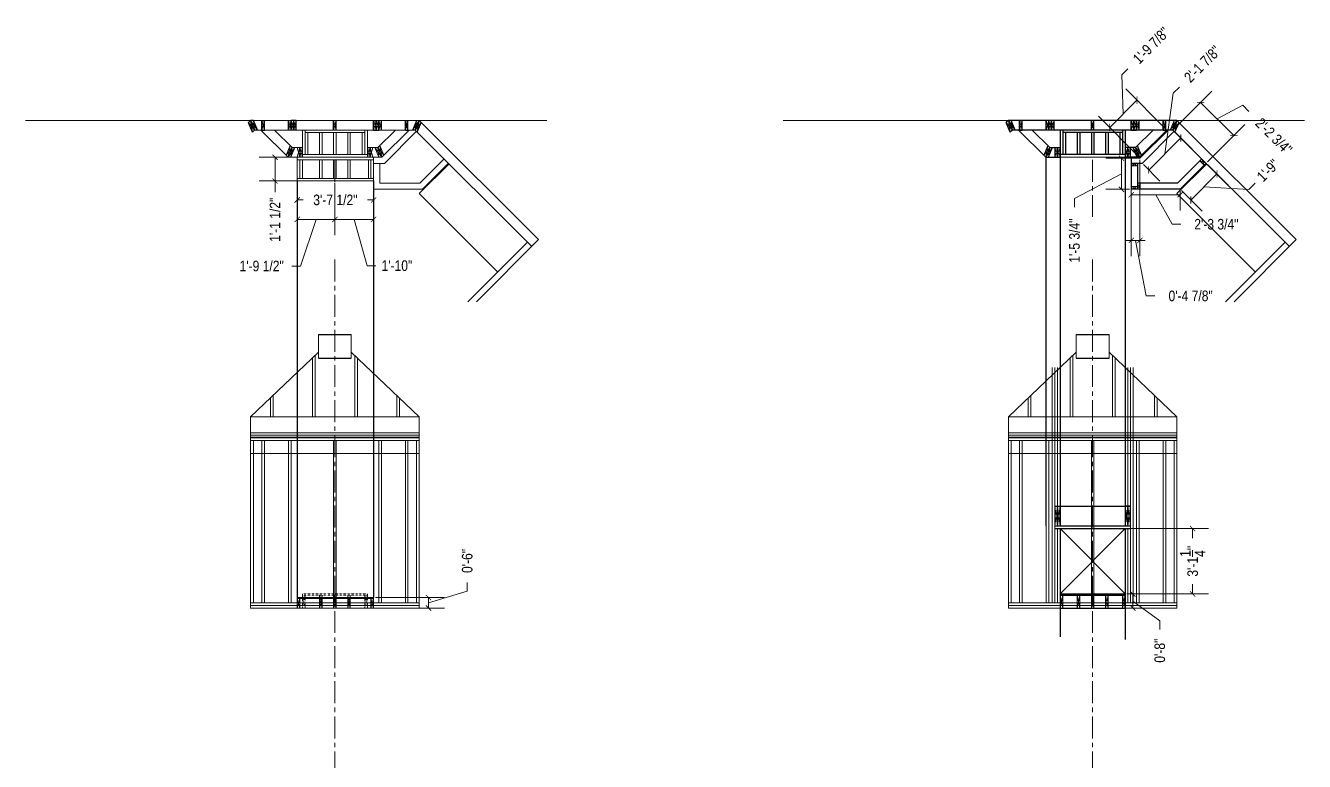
# Model space of a CAD drawing. Header units: inches. Extents: x 22832 to 50984, y 11340 to 27275.
# Drawn here: x 26979 to 27707, y 11759 to 12178 of the extents above; entities that cross this region are included whole.
import ezdxf

# ---------------------------------------------------------------- set-up
doc = ezdxf.new("R2010")
doc.units = ezdxf.units.IN
doc.header["$MEASUREMENT"] = 0
for name, pattern in [('CENTER', [2, 1.25, -0.25, 0.25, -0.25]), ('DOT', [0.25, 0, -0.25]), ('HIDDEN', [0.375, 0.25, -0.125])]:
    doc.linetypes.add(name, pattern=pattern)
doc.layers.get('0').update_dxf_attribs({"color": 8, "lineweight": 9})
for name, color, linetype, lineweight in [('BOTTOM PLATES', 7, 'Continuous', 20), ('BOTTOM PLATES @ 1', 7, 'Continuous', 20), ('FIREPLACE FRONT ELEV', 7, 'Continuous', 20), ('WALL FRAMING', 7, 'Continuous', 30)]:
    doc.layers.add(name, color=color, linetype=linetype, lineweight=lineweight)
doc.layers.add('DIMENSIONS', color=3, linetype='Continuous')
doc.layers.add('DIMENSIONS @ 1', color=3, linetype='Continuous')
doc.styles.add('ARCHENTLTD', font='technical.ttf', dxfattribs={"height": 6})
doc.dimstyles.new('ARCHENTLTD', dxfattribs={"dimscale": 0.05, "dimtxt": 6, "dimasz": 3, "dimexe": 9, "dimexo": 1, "dimgap": 2.5, "dimtad": 0, "dimdec": 1, "dimzin": 1, "dimdsep": 46, "dimlunit": 4, "dimtxsty": 'ARCHENTLTD', "dimblk": 'ARCHTICK', "dimcen": 6, "dimclrd": 256, "dimclre": 256, "dimclrt": 256, "dimazin": 0, "dimtfac": 1, "dimtdec": 1, "dimtofl": 0, "dimtmove": 1, "dimatfit": 3, "dimldrblk": 'ARCHTICK', "dimfxl": 1, "dimfrac": 2, "dimtolj": 1, "dimtzin": 0, "dimlwd": 9, "dimlwe": 9, "dimarcsym": 0})

# ---------------------------------------------------------------- blocks, each defined once
blk = doc.blocks.new('_ArchTick')
at = {"color": 0, "linetype": 'ByBlock', "const_width": 0.15}
blk.add_lwpolyline([(-0.5, -0.5), (0.5, 0.5)], dxfattribs=at)
blk = doc.blocks.new('*D143')
at = {"layer": 'BOTTOM PLATES', "color": 3, "lineweight": 9}
for p, q in [((27133.68, 12088.24), (27133.68, 12069.44)), ((27177.18, 12088.24), (27177.18, 12069.44)), ((27133.68, 12078.44), (27137.07, 12078.44)), ((27177.18, 12078.44), (27173.79, 12078.44))]:
    blk.add_line(p, q, dxfattribs=at)
at = {"layer": 'BOTTOM PLATES', "color": 3, "lineweight": 9, "xscale": 3, "yscale": 3, "zscale": 3}
for p, rotation in [((27133.68, 12078.44), 179.9999214549431), ((27177.18, 12078.44), 359.9999214549431)]:
    blk.add_blockref('_ArchTick', p, dxfattribs=dict(at, rotation=rotation))
at = {"layer": 'BOTTOM PLATES', "color": 3, "insert": (27155.43, 12078.44), "char_height": 6, "attachment_point": 5, "rotation": 359.99992, "style": 'ARCHENTLTD'}
blk.add_mtext('\\A1;3\'-7 1/2"', dxfattribs=at)
blk = doc.blocks.new('*D145')
at = {"layer": 'DIMENSIONS', "color": 3, "lineweight": 9}
for p, q in [((27135.68, 12102.74), (27112.09, 12102.74)), ((27121.09, 12102.74), (27121.09, 12089.24)), ((27135.68, 12089.24), (27112.09, 12089.24)), ((27121.09, 12082.92), (27121.09, 12089.24))]:
    blk.add_line(p, q, dxfattribs=at)
at = {"layer": 'DIMENSIONS', "color": 3, "lineweight": 9, "xscale": 3, "yscale": 3, "zscale": 3}
for p, rotation in [((27121.09, 12102.74), 90), ((27121.09, 12089.24), 270)]:
    blk.add_blockref('_ArchTick', p, dxfattribs=dict(at, rotation=rotation))
at = {"layer": 'DIMENSIONS', "color": 3, "insert": (27121.09, 12067.17), "char_height": 6, "attachment_point": 5, "rotation": 90, "style": 'ARCHENTLTD'}
blk.add_mtext('\\A1;1\'-1 1/2"', dxfattribs=at)
blk = doc.blocks.new('*D159')
at = {"layer": 'DIMENSIONS', "lineweight": 9}
for p, q in [((27133.68, 12088.24), (27133.68, 12058.37)), ((27155.18, 12088.24), (27155.18, 12058.37)), ((27133.68, 12067.37), (27155.18, 12067.37)), ((27144.43, 12067.37), (27135.62, 12040.81)), ((27135.62, 12040.81), (27130.62, 12040.81))]:
    blk.add_line(p, q, dxfattribs=at)
at = {"layer": 'DIMENSIONS', "lineweight": 9, "xscale": 3, "yscale": 3, "zscale": 3, "rotation": 180}
blk.add_blockref('_ArchTick', (27133.68, 12067.37), dxfattribs=at)
at = {"layer": 'DIMENSIONS', "lineweight": 9, "xscale": 3, "yscale": 3, "zscale": 3}
blk.add_blockref('_ArchTick', (27155.18, 12067.37), dxfattribs=at)
at = {"layer": 'DIMENSIONS', "insert": (27113.46, 12040.81), "char_height": 6, "attachment_point": 5, "style": 'ARCHENTLTD'}
blk.add_mtext('\\A1;1\'-9 1/2"', dxfattribs=at)
blk = doc.blocks.new('*D160')
at = {"layer": 'DIMENSIONS', "lineweight": 9}
for p, q in [((27155.18, 12088.24), (27155.18, 12058.37)), ((27177.18, 12068.37), (27177.18, 12076.37)), ((27155.18, 12067.37), (27177.18, 12067.37)), ((27166.18, 12067.37), (27173.54, 12041.03)), ((27173.54, 12041.03), (27178.54, 12041.03))]:
    blk.add_line(p, q, dxfattribs=at)
at = {"layer": 'DIMENSIONS', "lineweight": 9, "xscale": 3, "yscale": 3, "zscale": 3, "rotation": 180}
blk.add_blockref('_ArchTick', (27155.18, 12067.37), dxfattribs=at)
at = {"layer": 'DIMENSIONS', "lineweight": 9, "xscale": 3, "yscale": 3, "zscale": 3}
blk.add_blockref('_ArchTick', (27177.18, 12067.37), dxfattribs=at)
at = {"layer": 'DIMENSIONS', "insert": (27190.43, 12041.03), "char_height": 6, "attachment_point": 5, "style": 'ARCHENTLTD'}
blk.add_mtext('\\A1;1\'-10"', dxfattribs=at)
blk = doc.blocks.new('*D177')
at = {"layer": 'DIMENSIONS', "lineweight": 9}
for p, q in [((27603.04, 12149.6), (27606.58, 12153.14)), ((27603.93, 12127.5), (27603.04, 12149.6)), ((27627.97, 12118.95), (27605.31, 12141.61)), ((27611.68, 12135.25), (27596.18, 12119.75)), ((27612.47, 12103.45), (27589.81, 12126.11))]:
    blk.add_line(p, q, dxfattribs=at)
at = {"layer": 'DIMENSIONS', "lineweight": 9, "xscale": 3, "yscale": 3, "zscale": 3}
for p, rotation in [((27611.68, 12135.25), 44.99991766275833), ((27596.18, 12119.75), 224.9999176627583)]:
    blk.add_blockref('_ArchTick', p, dxfattribs=dict(at, rotation=rotation))
at = {"layer": 'DIMENSIONS', "insert": (27619.78, 12166.34), "char_height": 6, "attachment_point": 5, "rotation": 44.99992, "style": 'ARCHENTLTD'}
blk.add_mtext('\\A1;1\'-9 7/8"', dxfattribs=at)
blk = doc.blocks.new('*D169')
at = {"layer": 'DIMENSIONS', "lineweight": 9}
for p, q in [((27605.99, 11854.19), (27618.36, 11854.19)), ((27609.36, 11846.19), (27609.36, 11854.19)), ((27605.99, 11846.19), (27618.36, 11846.19)), ((27609.36, 11850.19), (27624.72, 11838.97)), ((27624.72, 11838.97), (27624.72, 11833.97))]:
    blk.add_line(p, q, dxfattribs=at)
at = {"layer": 'DIMENSIONS', "lineweight": 9, "xscale": 3, "yscale": 3, "zscale": 3}
for p, rotation in [((27609.36, 11854.19), 90), ((27609.36, 11846.19), 270)]:
    blk.add_blockref('_ArchTick', p, dxfattribs=dict(at, rotation=rotation))
at = {"layer": 'DIMENSIONS', "insert": (27624.72, 11821.93), "char_height": 6, "attachment_point": 5, "rotation": 90, "style": 'ARCHENTLTD'}
blk.add_mtext('\\A1;0\'-8"', dxfattribs=at)
blk = doc.blocks.new('*D170')
at = {"layer": 'DIMENSIONS', "lineweight": 9}
for p, q in [((27608.49, 12083.52), (27608.49, 12072.43)), ((27608.49, 12081.43), (27636.29, 12081.43)), ((27622.39, 12081.43), (27631.74, 12064.59)), ((27636.29, 12083.52), (27636.29, 12072.43)), ((27631.74, 12064.59), (27636.74, 12064.59))]:
    blk.add_line(p, q, dxfattribs=at)
at = {"layer": 'DIMENSIONS', "lineweight": 9, "xscale": 3, "yscale": 3, "zscale": 3, "rotation": 180}
blk.add_blockref('_ArchTick', (27608.49, 12081.43), dxfattribs=at)
at = {"layer": 'DIMENSIONS', "lineweight": 9, "xscale": 3, "yscale": 3, "zscale": 3}
blk.add_blockref('_ArchTick', (27636.29, 12081.43), dxfattribs=at)
at = {"layer": 'DIMENSIONS', "insert": (27656.92, 12064.59), "char_height": 6, "attachment_point": 5, "style": 'ARCHENTLTD'}
blk.add_mtext('\\A1;2\'-3 3/4"', dxfattribs=at)
blk = doc.blocks.new('*D171')
at = {"layer": 'DIMENSIONS', "lineweight": 9}
for p, q in [((27642.4, 12078.41), (27657.23, 12093.23)), ((27651.82, 12098.64), (27663.59, 12086.87)), ((27649.82, 12085.82), (27675.47, 12084.44)), ((27675.47, 12084.44), (27679, 12087.98)), ((27636.99, 12083.81), (27648.77, 12072.04))]:
    blk.add_line(p, q, dxfattribs=at)
at = {"layer": 'DIMENSIONS', "lineweight": 9, "xscale": 3, "yscale": 3, "zscale": 3}
for p, rotation in [((27657.23, 12093.23), 45.00643191682564), ((27642.4, 12078.41), 225.0064319168256)]:
    blk.add_blockref('_ArchTick', p, dxfattribs=dict(at, rotation=rotation))
at = {"layer": 'DIMENSIONS', "insert": (27686.31, 12095.29), "char_height": 6, "attachment_point": 5, "rotation": 45.00643, "style": 'ARCHENTLTD'}
blk.add_mtext('\\A1;1\'-9"', dxfattribs=at)
blk = doc.blocks.new('*D173')
at = {"layer": 'DIMENSIONS', "lineweight": 9}
for p, q in [((27632.39, 12139.18), (27635.93, 12142.72)), ((27627.56, 12104.61), (27632.39, 12139.18)), ((27618.41, 12095.46), (27636.71, 12113.75)), ((27633.63, 12116.83), (27643.07, 12107.39)), ((27615.34, 12098.53), (27624.78, 12089.1))]:
    blk.add_line(p, q, dxfattribs=at)
at = {"layer": 'DIMENSIONS', "lineweight": 9, "xscale": 3, "yscale": 3, "zscale": 3}
for p, rotation in [((27636.71, 12113.75), 44.99983532547117), ((27618.41, 12095.46), 224.9998353254712)]:
    blk.add_blockref('_ArchTick', p, dxfattribs=dict(at, rotation=rotation))
at = {"layer": 'DIMENSIONS', "insert": (27648.97, 12155.76), "char_height": 6, "attachment_point": 5, "rotation": 44.99984, "style": 'ARCHENTLTD'}
blk.add_mtext('\\A1;2\'-1 7/8"', dxfattribs=at)
blk = doc.blocks.new('*D167')
at = {"layer": 'DIMENSIONS', "lineweight": 9}
for p, q in [((27607.49, 12102.24), (27593.91, 12102.24)), ((27602.91, 12102.24), (27602.91, 12084.52)), ((27602.91, 12093.38), (27576.16, 12079.33)), ((27607.49, 12084.52), (27593.91, 12084.52)), ((27576.16, 12079.33), (27576.16, 12074.33))]:
    blk.add_line(p, q, dxfattribs=at)
at = {"layer": 'DIMENSIONS', "lineweight": 9, "xscale": 3, "yscale": 3, "zscale": 3}
for p, rotation in [((27602.91, 12102.24), 90), ((27602.91, 12084.52), 270)]:
    blk.add_blockref('_ArchTick', p, dxfattribs=dict(at, rotation=rotation))
at = {"layer": 'DIMENSIONS', "insert": (27576.16, 12055.31), "char_height": 6, "attachment_point": 5, "rotation": 90, "style": 'ARCHENTLTD'}
blk.add_mtext('\\A1;1\'-5 3/4"', dxfattribs=at)
blk = doc.blocks.new('*D168')
at = {"layer": 'DIMENSIONS', "lineweight": 9}
for p, q in [((27608.49, 12101.24), (27608.49, 12046.46)), ((27613.39, 12101.24), (27613.39, 12046.46)), ((27608.49, 12055.46), (27605.49, 12055.46)), ((27613.39, 12055.46), (27608.49, 12055.46)), ((27610.94, 12055.46), (27616.89, 12023.81)), ((27613.39, 12055.46), (27616.39, 12055.46)), ((27616.89, 12023.81), (27621.89, 12023.81))]:
    blk.add_line(p, q, dxfattribs=at)
at = {"layer": 'DIMENSIONS', "lineweight": 9, "xscale": 3, "yscale": 3, "zscale": 3}
blk.add_blockref('_ArchTick', (27608.49, 12055.46), dxfattribs=at)
at = {"layer": 'DIMENSIONS', "lineweight": 9, "xscale": 3, "yscale": 3, "zscale": 3, "rotation": 180}
blk.add_blockref('_ArchTick', (27613.39, 12055.46), dxfattribs=at)
at = {"layer": 'DIMENSIONS', "insert": (27642.26, 12023.81), "char_height": 6, "attachment_point": 5, "style": 'ARCHENTLTD'}
blk.add_mtext('\\A1;0\'-4 7/8"', dxfattribs=at)
blk = doc.blocks.new('*D166')
at = {"layer": 'DIMENSIONS', "lineweight": 9}
for p, q in [((27605.99, 11891.44), (27652.39, 11891.44)), ((27643.39, 11891.44), (27643.39, 11885.87)), ((27643.39, 11854.19), (27643.39, 11859.75)), ((27605.99, 11854.19), (27652.39, 11854.19))]:
    blk.add_line(p, q, dxfattribs=at)
at = {"layer": 'DIMENSIONS', "lineweight": 9, "xscale": 3, "yscale": 3, "zscale": 3}
for p, rotation in [((27643.39, 11891.44), 90), ((27643.39, 11854.19), 270)]:
    blk.add_blockref('_ArchTick', p, dxfattribs=dict(at, rotation=rotation))
at = {"layer": 'DIMENSIONS', "lineweight": 9, "insert": (27643.39, 11872.81), "char_height": 6, "attachment_point": 5, "rotation": 90, "style": 'ARCHENTLTD'}
blk.add_mtext('\\A1;3\'-1{\\H1.000000x;\\S1/4;}"', dxfattribs=at)
blk = doc.blocks.new('*D179')
at = {"layer": 'DIMENSIONS', "lineweight": 9}
for p, q in [((27230.48, 11855.8), (27230.48, 11860.8)), ((27178.18, 11852.19), (27217.45, 11852.19)), ((27208.45, 11849.19), (27230.48, 11855.8)), ((27208.45, 11852.19), (27208.45, 11846.19)), ((27178.18, 11846.19), (27217.45, 11846.19))]:
    blk.add_line(p, q, dxfattribs=at)
at = {"layer": 'DIMENSIONS', "lineweight": 9, "xscale": 3, "yscale": 3, "zscale": 3}
for p, rotation in [((27208.45, 11852.19), 90), ((27208.45, 11846.19), 270)]:
    blk.add_blockref('_ArchTick', p, dxfattribs=dict(at, rotation=rotation))
at = {"layer": 'DIMENSIONS', "lineweight": 9, "insert": (27230.48, 11872.98), "char_height": 6, "attachment_point": 5, "rotation": 90, "style": 'ARCHENTLTD'}
blk.add_mtext('\\A1;0\'-6"', dxfattribs=at)
blk = doc.blocks.new('*D187')
at = {"layer": 'DIMENSIONS', "lineweight": 9}
for p, q in [((27632.92, 12118.95), (27654.3, 12140.33)), ((27647.94, 12133.96), (27666.83, 12115.07)), ((27657.38, 12124.52), (27671.93, 12132.35)), ((27671.93, 12132.35), (27675.47, 12128.81)), ((27651.82, 12100.05), (27673.2, 12121.43))]:
    blk.add_line(p, q, dxfattribs=at)
at = {"layer": 'DIMENSIONS', "lineweight": 9, "xscale": 3, "yscale": 3, "zscale": 3}
for p, rotation in [((27647.94, 12133.96), 134.9999176627821), ((27666.83, 12115.07), 314.9999176627821)]:
    blk.add_blockref('_ArchTick', p, dxfattribs=dict(at, rotation=rotation))
at = {"layer": 'DIMENSIONS', "lineweight": 9, "insert": (27689.57, 12114.71), "char_height": 6, "attachment_point": 5, "rotation": 314.99992, "style": 'ARCHENTLTD'}
blk.add_mtext('\\A1;2\'-2 3/4"', dxfattribs=at)

msp = doc.modelspace()

# ---------------------------------------------------------------- linework, layer by layer
at = {"layer": 'BOTTOM PLATES', "color": 1}
for p, q in [((27275.71986, 12123.74384), (26979.06563, 12123.74384)), ((27707.03595, 12123.74384), (27410.38172, 12123.74384))]:
    msp.add_line(p, q, dxfattribs=at)
at = {"layer": 'BOTTOM PLATES'}
for p, q in [((27203.17719, 12123.74388), (27107.17714, 12123.74408)), ((27200.899, 12118.24385), (27109.45522, 12118.24398)), ((27112.99081, 12118.2441), (27128.49069, 12102.74398)), ((27120.76898, 12118.24404), (27130.76892, 12108.24395)), ((27189.58529, 12118.24373), (27179.58527, 12108.24373)), ((27197.36347, 12118.24372), (27181.86344, 12102.74374)), ((27201.60765, 12117.53477), (27183.31431, 12099.24149)), ((27200.19189, 12118.24385), (27195.24215, 12118.24385)), ((27631.50799, 12118.24385), (27626.55824, 12118.24385)), ((27130.76892, 12108.24395), (27136.6778, 12108.24391)), ((27179.58527, 12108.24373), (27173.67638, 12108.24374)), ((27128.49069, 12102.74398), (27136.67778, 12102.74392)), ((27173.67636, 12102.74388), (27133.67788, 12102.74394)), ((27177.17639, 12101.24388), (27133.67788, 12101.24394)), ((27173.67636, 12104.24388), (27136.67779, 12104.24394)), ((27181.86344, 12102.74374), (27173.67636, 12102.74375)), ((27183.31431, 12099.24149), (27177.17754, 12099.2415)), ((27217.31949, 12101.82283), (27203.52044, 12088.02382)), ((27217.32054, 12101.82052), (27203.52149, 12088.0215)), ((27219.79436, 12099.34796), (27204.97018, 12084.52382)), ((27219.79541, 12099.34564), (27204.97124, 12084.5215)), ((27604.99245, 12102.74388), (27564.99397, 12102.74394)), ((27608.49354, 12102.24149), (27604.99357, 12102.2415)), ((27648.63558, 12101.82283), (27634.83653, 12088.02382)), ((27651.11045, 12099.34796), (27636.28627, 12084.52382)), ((27177.17638, 12090.74388), (27133.67788, 12090.74394)), ((27177.17638, 12089.24388), (27133.67788, 12089.24394))]:
    msp.add_line(p, q, dxfattribs=at)
at = {"layer": 'BOTTOM PLATES', "lineweight": 30}
for p, q in [((27634.49328, 12123.74388), (27538.49323, 12123.74408)), ((27632.21509, 12118.24385), (27540.77131, 12118.24398)), ((27544.3069, 12118.2441), (27559.80679, 12102.74398)), ((27552.08508, 12118.24404), (27562.08501, 12108.24395)), ((27620.90139, 12118.24373), (27610.90136, 12108.24373)), ((27628.67956, 12118.24372), (27613.17954, 12102.74374)), ((27629.38779, 12118.24146), (27613.38776, 12102.24149)), ((27632.92374, 12117.53477), (27614.6304, 12099.24149)), ((27562.08501, 12108.24395), (27567.9939, 12108.24391)), ((27610.90136, 12108.24373), (27604.99248, 12108.24374)), ((27559.80679, 12102.74398), (27567.99387, 12102.74392)), ((27604.99246, 12104.24388), (27567.99388, 12104.24394)), ((27613.17954, 12102.74374), (27604.99245, 12102.74375)), ((27613.38776, 12102.24149), (27608.49354, 12102.24149)), ((27614.6304, 12099.24149), (27608.49363, 12099.2415)), ((27648.63663, 12101.82052), (27634.83758, 12088.0215)), ((27651.11151, 12099.34564), (27636.28733, 12084.5215))]:
    msp.add_line(p, q, dxfattribs=at)
at = {"layer": 'BOTTOM PLATES', "linetype": 'Continuous', "ltscale": 2}
for p, q in [((27136.67794, 12118.24418), (27136.67764, 12102.74394)), ((27138.17794, 12118.24417), (27138.17779, 12104.24394)), ((27139.67795, 12116.74387), (27139.6778, 12104.24393)), ((27170.67644, 12116.74405), (27170.67637, 12104.24389)), ((27172.17643, 12118.24389), (27172.17636, 12104.24389)), ((27173.67643, 12118.24388), (27173.67631, 12102.74375)), ((27135.1778, 12108.24393), (27135.17778, 12102.74393)), ((27175.17638, 12108.24375), (27175.17636, 12102.74375)), ((27606.49248, 12108.24375), (27606.49245, 12102.74375)), ((27133.67788, 12102.74394), (27133.67788, 12089.24394)), ((27135.17788, 12101.24392), (27135.17776, 12090.74389)), ((27136.67789, 12101.24392), (27136.67776, 12090.74388)), ((27174.17638, 12101.24389), (27174.17632, 12090.74364)), ((27175.67638, 12101.24388), (27175.67633, 12090.74363)), ((27177.17639, 12102.74375), (27177.17638, 12089.24388)), ((27177.17744, 12102.24149), (27177.17743, 12084.5215)), ((27180.6775, 12099.24149), (27180.67745, 12088.02151)), ((27567.99398, 12101.24392), (27567.99385, 12090.74388))]:
    msp.add_line(p, q, dxfattribs=at)
at = {"layer": 'BOTTOM PLATES', "color": 7}
for p, q in [((27146.42718, 12116.74403), (27146.42708, 12104.24392)), ((27147.92718, 12116.74402), (27147.92708, 12104.24392)), ((27154.42718, 12116.74396), (27154.42708, 12104.24391)), ((27155.92718, 12116.74395), (27155.92708, 12104.24391)), ((27162.42718, 12116.7439), (27162.42708, 12104.2439)), ((27163.92718, 12116.74389), (27163.92708, 12104.2439)), ((27129.62087, 12109.39202), (27127.34273, 12103.89196)), ((27127.34274, 12103.89199), (27130.76892, 12108.24395)), ((27130.76892, 12108.24395), (27128.49078, 12102.7439)), ((27129.62087, 12109.39202), (27128.49081, 12102.74399)), ((27128.49081, 12102.74399), (27132.3925, 12108.24394)), ((27130.76892, 12108.24395), (27130.11439, 12102.74397)), ((27132.3925, 12108.24394), (27130.11439, 12102.74396)), ((27133.67778, 12102.74394), (27135.1778, 12108.24393)), ((27133.6778, 12108.24394), (27135.17778, 12102.74393)), ((27135.17778, 12102.74393), (27136.6778, 12108.24392)), ((27135.1778, 12108.24393), (27136.67778, 12102.74392)), ((27175.17638, 12108.24375), (27173.67636, 12102.74375)), ((27175.17636, 12102.74375), (27173.67638, 12108.24375)), ((27176.67638, 12108.24375), (27175.17636, 12102.74375)), ((27176.67636, 12102.74375), (27175.17638, 12108.24375)), ((27177.96169, 12108.24373), (27180.23975, 12102.74374)), ((27181.86333, 12102.74374), (27177.96169, 12108.24373)), ((27179.58527, 12108.24373), (27181.86336, 12102.74366)), ((27183.01141, 12103.89173), (27179.58527, 12108.24373)), ((27179.58527, 12108.24373), (27180.23975, 12102.74375)), ((27180.73333, 12109.39179), (27183.01142, 12103.89171)), ((27180.73333, 12109.39179), (27181.86333, 12102.74374)), ((27560.93696, 12109.39202), (27558.65882, 12103.89196)), ((27558.65883, 12103.89199), (27562.08501, 12108.24395)), ((27562.08501, 12108.24395), (27559.80687, 12102.7439)), ((27560.93696, 12109.39202), (27559.8069, 12102.74399)), ((27559.8069, 12102.74399), (27563.70859, 12108.24394)), ((27562.08501, 12108.24395), (27561.43048, 12102.74397)), ((27563.70859, 12108.24394), (27561.43048, 12102.74396)), ((27564.99387, 12102.74394), (27566.4939, 12108.24393)), ((27564.9939, 12108.24394), (27566.49387, 12102.74393)), ((27606.49248, 12108.24375), (27604.99245, 12102.74375)), ((27606.49245, 12102.74375), (27604.99248, 12108.24375)), ((27607.99248, 12108.24375), (27606.49245, 12102.74375)), ((27607.99245, 12102.74375), (27606.49248, 12108.24375)), ((27609.27778, 12108.24373), (27611.55584, 12102.74374)), ((27613.17942, 12102.74374), (27609.27778, 12108.24373)), ((27610.90136, 12108.24373), (27613.17945, 12102.74366)), ((27614.3275, 12103.89173), (27610.90136, 12108.24373)), ((27610.90136, 12108.24373), (27611.55584, 12102.74375)), ((27612.04942, 12109.39179), (27614.32751, 12103.89171)), ((27612.04942, 12109.39179), (27613.17942, 12102.74374)), ((27146.42705, 12101.24392), (27146.42697, 12090.74384)), ((27147.92705, 12101.24392), (27147.92697, 12090.74383)), ((27154.42705, 12101.24391), (27154.42697, 12090.74378)), ((27155.92705, 12101.24391), (27155.92697, 12090.74377)), ((27162.42705, 12101.2439), (27162.42697, 12090.74371)), ((27163.92705, 12101.2439), (27163.92697, 12090.7437)), ((27204.97124, 12084.5215), (27177.17743, 12084.5215)), ((27203.52149, 12088.0215), (27180.67745, 12088.02151))]:
    msp.add_line(p, q, dxfattribs=at)
at = {"layer": 'BOTTOM PLATES', "linetype": 'Continuous', "lineweight": 30, "ltscale": 2}
for p, q in [((27567.99404, 12118.24418), (27567.99373, 12102.74394)), ((27569.49404, 12118.24417), (27569.49388, 12104.24394)), ((27570.99405, 12116.74387), (27570.99389, 12104.24393)), ((27601.99254, 12116.74405), (27601.99246, 12104.24389)), ((27603.49253, 12118.24389), (27603.49246, 12104.24389)), ((27604.99253, 12118.24388), (27604.9924, 12102.74375)), ((27608.49354, 12102.24149), (27608.49352, 12084.5215)), ((27611.99359, 12099.24149), (27611.99354, 12088.02151))]:
    msp.add_line(p, q, dxfattribs=at)
at = {"layer": 'BOTTOM PLATES', "color": 7, "lineweight": 30}
for p, q in [((27577.74327, 12116.74403), (27577.74317, 12104.24392)), ((27579.24327, 12116.74402), (27579.24317, 12104.24392)), ((27585.74327, 12116.74396), (27585.74317, 12104.24391)), ((27587.24327, 12116.74395), (27587.24317, 12104.24391)), ((27593.74327, 12116.7439), (27593.74317, 12104.2439)), ((27595.24327, 12116.74389), (27595.24317, 12104.2439)), ((27636.28733, 12084.5215), (27608.49352, 12084.5215)), ((27634.83758, 12088.0215), (27611.99354, 12088.02151))]:
    msp.add_line(p, q, dxfattribs=at)
at = {"layer": 'BOTTOM PLATES', "linetype": 'Continuous', "lineweight": 9, "ltscale": 2}
msp.add_line((27566.4939, 12108.24393), (27566.49387, 12102.74393), dxfattribs=at)
at = {"layer": 'BOTTOM PLATES', "color": 7, "lineweight": 9}
for p, q in [((27566.49387, 12102.74393), (27567.9939, 12108.24392)), ((27566.4939, 12108.24393), (27567.99387, 12102.74392))]:
    msp.add_line(p, q, dxfattribs=at)
at = {"layer": 'BOTTOM PLATES', "color": 6, "linetype": 'Continuous', "ltscale": 6}
for p, q in [((27203.17726, 11954.99894), (27107.1771, 11954.99894)), ((27107.1771, 11954.99894), (27107.1771, 11846.18644)), ((27203.17726, 11954.99894), (27203.17726, 11846.18644)), ((27634.49337, 11954.99884), (27538.49321, 11954.99884)), ((27538.49321, 11954.99884), (27538.49321, 11846.18634)), ((27634.49337, 11954.99884), (27634.49337, 11846.18634)), ((27203.17726, 11945.99894), (27107.1771, 11945.99894)), ((27634.49337, 11945.99884), (27538.49321, 11945.99884)), ((27203.17726, 11944.49894), (27107.1771, 11944.49894)), ((27203.17726, 11942.99894), (27107.1771, 11942.99894)), ((27203.17726, 11941.49894), (27107.1771, 11941.49894)), ((27108.77799, 11941.49894), (27108.77799, 11849.18644)), ((27113.61212, 11941.49894), (27113.61212, 11849.18644)), ((27115.11212, 11941.49894), (27115.11212, 11849.18644)), ((27128.67711, 11941.49894), (27128.67711, 11849.18644)), ((27130.17711, 11941.49894), (27130.17711, 11849.18644)), ((27154.42713, 11941.49894), (27154.42713, 11849.18644)), ((27155.92713, 11941.49894), (27155.92713, 11849.18644)), ((27180.17715, 11941.49894), (27180.17715, 11849.18644)), ((27181.67715, 11941.49894), (27181.67715, 11849.18644)), ((27195.24224, 11941.49894), (27195.24224, 11849.18644)), ((27196.74224, 11941.49894), (27196.74224, 11849.18644)), ((27201.57637, 11941.49894), (27201.57637, 11849.18644)), ((27634.49337, 11944.49884), (27538.49321, 11944.49884)), ((27634.49337, 11942.99884), (27538.49321, 11942.99884)), ((27634.49337, 11941.49884), (27538.49321, 11941.49884)), ((27540.0941, 11941.49884), (27540.0941, 11849.18634)), ((27544.92823, 11941.49884), (27544.92823, 11849.18634)), ((27546.42823, 11941.49884), (27546.42823, 11849.18634)), ((27559.99322, 11941.49884), (27559.99322, 11849.18634)), ((27561.49322, 11941.49884), (27561.49322, 11849.18634)), ((27585.74324, 11941.49884), (27585.74324, 11849.18634)), ((27587.24324, 11941.49884), (27587.24324, 11849.18634)), ((27611.49326, 11941.49884), (27611.49326, 11849.18634)), ((27612.99326, 11941.49884), (27612.99326, 11849.18634)), ((27626.55835, 11941.49884), (27626.55835, 11849.18634)), ((27628.05835, 11941.49884), (27628.05835, 11849.18634)), ((27632.89248, 11941.49884), (27632.89248, 11849.18634)), ((27203.17726, 11849.18644), (27107.1771, 11849.18644)), ((27203.17726, 11847.68644), (27107.1771, 11847.68644)), ((27203.17726, 11846.18644), (27107.1771, 11846.18644)), ((27634.49337, 11849.18634), (27538.49321, 11849.18634)), ((27634.49337, 11847.68634), (27538.49321, 11847.68634)), ((27634.49337, 11846.18634), (27538.49321, 11846.18634))]:
    msp.add_line(p, q, dxfattribs=at)
at = {"layer": 'BOTTOM PLATES', "color": 7, "linetype": 'Continuous', "ltscale": 6}
for p, q in [((27203.17726, 11943.43644), (27107.1771, 11943.43644)), ((27634.49337, 11943.43634), (27538.49321, 11943.43634)), ((27203.17726, 11934.18644), (27107.1771, 11934.18644)), ((27634.49337, 11934.18634), (27538.49321, 11934.18634))]:
    msp.add_line(p, q, dxfattribs=at)
at = {"layer": 'DIMENSIONS', "color": 2}
for p, q in [((27559.80531, 12102.74399), (27559.80531, 11892.93641)), ((27567.99387, 12102.74392), (27567.99387, 11892.93634)), ((27604.9924, 12102.74358), (27604.9924, 11892.93624)), ((27133.67788, 12089.24394), (27133.67788, 11852.18644)), ((27177.17638, 12089.24388), (27177.17638, 11852.18644)), ((27567.99387, 11891.43634), (27567.99387, 11829.79603)), ((27604.9924, 11891.43633), (27604.9924, 11828.34766))]:
    msp.add_line(p, q, dxfattribs=at)
at = {"layer": 'FIREPLACE FRONT ELEV'}
for p, q in [((27201.5536, 12123.74398), (27199.27541, 12118.24385)), ((27632.8697, 12123.74398), (27630.5915, 12118.24385)), ((27172.17643, 12116.74406), (27138.17793, 12116.74386)), ((27564.99386, 12108.24393), (27564.99387, 12102.74394)), ((27607.99248, 12108.24375), (27607.99247, 12102.74375)), ((27145.85733, 12001.89477), (27145.85733, 11988.39477)), ((27164.49694, 12001.89477), (27164.49694, 11988.39477)), ((27577.17344, 12001.89467), (27577.17344, 11988.39467)), ((27595.81305, 12001.89467), (27595.81305, 11988.39467)), ((27145.85733, 11991.87394), (27107.1771, 11954.99894)), ((27143.92718, 11954.99894), (27143.92718, 11990.03388)), ((27164.49694, 11991.87394), (27203.17726, 11954.99894)), ((27166.42718, 11954.99894), (27166.42718, 11990.03379)), ((27577.17344, 11991.87384), (27538.49321, 11954.99884)), ((27575.24329, 11954.99884), (27575.24329, 11990.03378)), ((27595.81305, 11991.87384), (27634.49337, 11954.99884)), ((27597.74329, 11954.99884), (27597.74329, 11990.03369)), ((27142.42718, 11954.99894), (27142.42718, 11988.60388)), ((27167.92718, 11954.99894), (27167.92718, 11988.6038)), ((27563.49387, 11849.18634), (27563.49387, 11983.12269)), ((27564.99387, 11849.18634), (27564.99387, 11983.12269)), ((27566.49387, 11892.93634), (27566.49387, 11983.12269)), ((27567.99387, 11892.93634), (27567.99387, 11983.12269)), ((27573.74329, 11954.99884), (27573.74329, 11988.60378)), ((27599.24329, 11954.99884), (27599.24329, 11988.6037)), ((27604.9926, 11892.93625), (27604.99304, 11983.1226)), ((27606.4926, 11892.93624), (27606.49304, 11983.12259)), ((27607.99238, 11849.18624), (27607.99304, 11983.12259)), ((27609.49238, 11849.18623), (27609.49304, 11983.12258)), ((27118.42718, 11954.99894), (27118.42718, 11965.72397)), ((27119.92718, 11954.99894), (27119.92718, 11967.15397)), ((27190.42718, 11954.99894), (27190.42718, 11967.15394)), ((27191.92718, 11954.99894), (27191.92718, 11965.72395)), ((27549.74329, 11954.99884), (27549.74329, 11965.72387)), ((27551.24329, 11954.99884), (27551.24329, 11967.15387)), ((27621.74329, 11954.99884), (27621.74329, 11967.15384)), ((27623.24329, 11954.99884), (27623.24329, 11965.72385)), ((27566.49387, 11849.18634), (27566.49387, 11891.43634)), ((27567.99387, 11849.18634), (27567.99387, 11891.43634)), ((27604.9924, 11849.18633), (27604.9924, 11891.43633)), ((27606.49238, 11849.18624), (27606.49259, 11891.43624)), ((27569.49387, 11853.43634), (27567.99387, 11853.43634)), ((27567.99387, 11853.43634), (27569.49387, 11846.18634)), ((27569.49387, 11853.43634), (27567.99387, 11846.18634)), ((27569.49387, 11846.18634), (27569.49387, 11853.43634)), ((27577.74317, 11853.43634), (27577.74317, 11846.18634)), ((27579.24317, 11853.43634), (27577.74317, 11853.43634)), ((27577.74317, 11853.43634), (27579.24317, 11846.18634)), ((27579.24317, 11853.43634), (27577.74317, 11846.18634)), ((27579.24317, 11846.18634), (27579.24317, 11853.43634)), ((27585.74314, 11853.43634), (27585.74314, 11846.18634)), ((27587.24314, 11853.43634), (27585.74314, 11853.43634)), ((27585.74314, 11853.43634), (27587.24314, 11846.18634)), ((27587.24314, 11853.43634), (27585.74314, 11846.18634)), ((27587.24314, 11846.18634), (27587.24314, 11853.43634)), ((27593.74317, 11853.43634), (27593.74317, 11846.18634)), ((27595.24317, 11853.43634), (27593.74317, 11853.43634)), ((27593.74317, 11853.43634), (27595.24317, 11846.18634)), ((27595.24317, 11853.43634), (27593.74317, 11846.18634)), ((27595.24317, 11846.18634), (27595.24317, 11853.43634)), ((27603.4924, 11853.43634), (27603.4924, 11846.18634)), ((27604.9924, 11853.43634), (27603.4924, 11853.43634)), ((27603.4924, 11853.43634), (27604.9924, 11846.18634)), ((27604.9924, 11853.43634), (27603.4924, 11846.18634)), ((27567.99387, 11846.18634), (27569.49387, 11846.18634)), ((27577.74317, 11846.18634), (27579.24317, 11846.18634)), ((27585.74314, 11846.18634), (27587.24314, 11846.18634)), ((27593.74317, 11846.18634), (27595.24317, 11846.18634)), ((27603.4924, 11846.18634), (27604.9924, 11846.18634))]:
    msp.add_line(p, q, dxfattribs=at)
at = {"layer": 'FIREPLACE FRONT ELEV', "lineweight": 30}
for p, q in [((27603.49252, 12116.74406), (27569.49402, 12116.74386)), ((27564.99387, 11904.18634), (27607.99265, 11904.18614)), ((27607.99265, 11904.18624), (27604.99265, 11904.18625)), ((27564.99387, 11892.93634), (27607.9926, 11892.93624)), ((27564.99387, 11891.43634), (27607.99259, 11891.43633)), ((27567.99387, 11854.18634), (27604.9924, 11854.18634)), ((27567.99387, 11854.18634), (27567.99387, 11853.43634)), ((27567.99387, 11853.43634), (27567.99387, 11846.18634)), ((27567.99387, 11853.43634), (27604.9924, 11853.43634)), ((27604.9924, 11854.18634), (27604.9924, 11853.43634)), ((27604.9924, 11846.18634), (27604.9924, 11853.43634)), ((27567.99387, 11846.18634), (27604.9924, 11846.18634))]:
    msp.add_line(p, q, dxfattribs=at)
at = {"layer": 'FIREPLACE FRONT ELEV', "color": 1, "linetype": 'CENTER', "ltscale": 10}
for p, q in [((27155.1772, 12101.24391), (27155.17726, 12068.74441)), ((27586.4933, 12101.24391), (27586.49335, 12068.74441)), ((27155.17712, 12044.49539), (27155.1772, 11712.78863)), ((27586.49321, 12044.49539), (27586.49329, 11340.10837))]:
    msp.add_line(p, q, dxfattribs=at)
at = {"layer": 'FIREPLACE FRONT ELEV', "lineweight": 9}
for p, q in [((27611.99359, 12097.79094), (27608.49363, 12099.2415)), ((27611.99359, 12099.24149), (27608.49363, 12097.79095)), ((27647.57584, 12100.75999), (27650.04916, 12098.28667)), ((27647.57584, 12100.75999), (27651.11045, 12099.34796)), ((27650.04916, 12098.28667), (27648.63663, 12101.82052)), ((27608.49363, 12097.79095), (27611.99359, 12097.79094)), ((27608.49362, 12086.0215), (27611.99354, 12086.0215)), ((27611.99354, 12086.0215), (27608.49363, 12084.5215)), ((27608.49363, 12086.0215), (27611.99354, 12084.5215)), ((27611.99354, 12088.02151), (27611.99354, 12084.5215)), ((27613.49354, 12088.02151), (27611.99354, 12084.5215)), ((27611.99354, 12088.02151), (27613.49354, 12084.5215)), ((27611.99354, 12084.5215), (27613.49354, 12084.5215)), ((27613.49354, 12084.5215), (27613.49354, 12088.02151)), ((27564.99387, 11904.18634), (27566.49387, 11892.93634)), ((27564.99387, 11892.93634), (27566.49387, 11904.18634)), ((27566.49387, 11892.93634), (27567.99387, 11904.18634)), ((27566.49387, 11904.18634), (27567.99387, 11892.93634)), ((27606.49265, 11904.18624), (27604.9926, 11892.93625)), ((27606.4926, 11892.93624), (27604.99265, 11904.18625)), ((27607.99265, 11904.18624), (27606.4926, 11892.93624)), ((27607.9926, 11892.93624), (27606.49265, 11904.18624))]:
    msp.add_line(p, q, dxfattribs=at)
at = {"layer": 'FIREPLACE FRONT ELEV', "color": 1, "lineweight": 9}
for p, q in [((27567.99387, 11891.43634), (27604.9924, 11854.18634)), ((27604.9924, 11891.43633), (27567.99387, 11854.18634))]:
    msp.add_line(p, q, dxfattribs=at)
at = {"layer": 'FIREPLACE FRONT ELEV', "color": 7}
for p, q in [((27133.67788, 11852.18644), (27177.17638, 11852.18644)), ((27133.67788, 11852.18644), (27133.67788, 11851.68644)), ((27133.67788, 11851.68644), (27177.17638, 11851.68644)), ((27133.67788, 11851.68644), (27133.67788, 11846.18644)), ((27135.17788, 11851.68644), (27133.67788, 11851.68644)), ((27133.67788, 11851.68644), (27135.17788, 11846.18644)), ((27135.17788, 11851.68644), (27133.67788, 11846.18644)), ((27135.17788, 11846.18644), (27135.17788, 11851.68644)), ((27146.42706, 11851.68644), (27146.42706, 11846.18644)), ((27147.92706, 11851.68644), (27146.42706, 11851.68644)), ((27146.42706, 11851.68644), (27147.92706, 11846.18644)), ((27147.92706, 11851.68644), (27146.42706, 11846.18644)), ((27147.92706, 11846.18644), (27147.92706, 11851.68644)), ((27154.42703, 11851.68644), (27154.42703, 11846.18644)), ((27155.92703, 11851.68644), (27154.42703, 11851.68644)), ((27154.42703, 11851.68644), (27155.92703, 11846.18644)), ((27155.92703, 11851.68644), (27154.42703, 11846.18644)), ((27155.92703, 11846.18644), (27155.92703, 11851.68644)), ((27162.42706, 11851.68644), (27162.42706, 11846.18644)), ((27163.92706, 11851.68644), (27162.42706, 11851.68644)), ((27162.42706, 11851.68644), (27163.92706, 11846.18644)), ((27163.92706, 11851.68644), (27162.42706, 11846.18644)), ((27163.92706, 11846.18644), (27163.92706, 11851.68644)), ((27175.67638, 11851.68644), (27175.67638, 11846.18644)), ((27177.17638, 11851.68644), (27175.67638, 11851.68644)), ((27175.67638, 11851.68644), (27177.17638, 11846.18644)), ((27177.17638, 11851.68644), (27175.67638, 11846.18644)), ((27177.17638, 11852.18644), (27177.17638, 11851.68644)), ((27177.17638, 11846.18644), (27177.17638, 11851.68644)), ((27133.67788, 11846.18644), (27177.17638, 11846.18644)), ((27133.67788, 11846.18644), (27135.17788, 11846.18644)), ((27146.42706, 11846.18644), (27147.92706, 11846.18644)), ((27154.42703, 11846.18644), (27155.92703, 11846.18644)), ((27162.42706, 11846.18644), (27163.92706, 11846.18644)), ((27175.67638, 11846.18644), (27177.17638, 11846.18644))]:
    msp.add_line(p, q, dxfattribs=at)
at = {"layer": 'FIREPLACE FRONT ELEV', "color": 4, "linetype": 'DOT'}
for p, q in [((27136.67776, 11854.18644), (27173.67629, 11854.18644)), ((27136.67776, 11854.18644), (27173.67629, 11854.18644)), ((27136.67776, 11854.18644), (27136.67776, 11853.43644)), ((27136.67776, 11853.43644), (27173.67629, 11853.43644)), ((27136.67776, 11853.43644), (27136.67776, 11846.18644)), ((27138.17776, 11853.43644), (27136.67776, 11853.43644)), ((27136.67776, 11853.43644), (27138.17776, 11846.18644)), ((27138.17776, 11853.43644), (27136.67776, 11846.18644)), ((27136.67776, 11853.43644), (27173.67629, 11853.43644)), ((27138.17776, 11846.18644), (27138.17776, 11853.43644)), ((27146.42706, 11853.43644), (27146.42706, 11846.18644)), ((27147.92706, 11853.43644), (27146.42706, 11853.43644)), ((27146.42706, 11853.43644), (27147.92706, 11846.18644)), ((27147.92706, 11853.43644), (27146.42706, 11846.18644)), ((27147.92706, 11846.18644), (27147.92706, 11853.43644)), ((27154.42703, 11853.43644), (27154.42703, 11846.18644)), ((27155.92703, 11853.43644), (27154.42703, 11853.43644)), ((27154.42703, 11853.43644), (27155.92703, 11846.18644)), ((27155.92703, 11853.43644), (27154.42703, 11846.18644)), ((27155.92703, 11846.18644), (27155.92703, 11853.43644)), ((27162.42706, 11853.43644), (27162.42706, 11846.18644)), ((27163.92706, 11853.43644), (27162.42706, 11853.43644)), ((27162.42706, 11853.43644), (27163.92706, 11846.18644)), ((27163.92706, 11853.43644), (27162.42706, 11846.18644)), ((27163.92706, 11846.18644), (27163.92706, 11853.43644)), ((27172.17629, 11853.43644), (27172.17629, 11846.18644)), ((27173.67629, 11853.43644), (27172.17629, 11853.43644)), ((27172.17629, 11853.43644), (27173.67629, 11846.18644)), ((27173.67629, 11853.43644), (27172.17629, 11846.18644)), ((27173.67629, 11854.18644), (27173.67629, 11853.43644)), ((27173.67629, 11846.18644), (27173.67629, 11853.43644)), ((27136.67776, 11846.18644), (27173.67629, 11846.18644)), ((27136.67776, 11846.18644), (27138.17776, 11846.18644)), ((27146.42706, 11846.18644), (27147.92706, 11846.18644)), ((27154.42703, 11846.18644), (27155.92703, 11846.18644)), ((27162.42706, 11846.18644), (27163.92706, 11846.18644))]:
    msp.add_line(p, q, dxfattribs=at)
at = {"layer": 'FIREPLACE FRONT ELEV', "color": 1}
msp.add_line((27567.99387, 11854.18634), (27604.9924, 11854.18634), dxfattribs=at)
at = {"layer": 'FIREPLACE FRONT ELEV', "color": 2}
msp.add_line((27567.99387, 11853.43634), (27604.9924, 11853.43634), dxfattribs=at)
at = {"layer": 'WALL FRAMING'}
for p, q in [((27107.17718, 12123.74384), (27106.02913, 12122.59579)), ((27108.3073, 12117.09579), (27106.02913, 12122.59579)), ((27109.45535, 12118.24384), (27107.17718, 12123.74384)), ((27108.80077, 12123.74384), (27107.17718, 12123.74384)), ((27111.07894, 12118.24384), (27108.80077, 12123.74384)), ((27113.61182, 12118.24397), (27113.61182, 12123.74397)), ((27113.66342, 12123.74397), (27115.11182, 12123.74397)), ((27115.11182, 12118.24397), (27115.11182, 12123.74397)), ((27128.67706, 12118.24395), (27128.67706, 12123.74395)), ((27130.17704, 12118.24381), (27130.17704, 12123.74381)), ((27131.62545, 12123.74381), (27130.17704, 12123.74381)), ((27130.17706, 12118.24395), (27130.17706, 12123.74395)), ((27133.12543, 12123.74388), (27131.67702, 12123.74388)), ((27154.42704, 12118.24383), (27154.42704, 12123.74383)), ((27155.92702, 12118.24379), (27155.92702, 12123.74379)), ((27177.22866, 12123.74388), (27178.67706, 12123.74388)), ((27178.72864, 12123.74381), (27180.17704, 12123.74381)), ((27180.17702, 12118.24395), (27180.17702, 12123.74395)), ((27180.17704, 12118.24381), (27180.17704, 12123.74381)), ((27181.67702, 12118.24395), (27181.67702, 12123.74395)), ((27195.24215, 12123.74386), (27196.69055, 12123.74386)), ((27195.24215, 12118.24385), (27195.24215, 12123.74385)), ((27196.74215, 12118.24385), (27196.74215, 12123.74385)), ((27203.17718, 12123.74384), (27200.899, 12118.24385)), ((27202.04676, 12117.09566), (27204.32495, 12122.59565)), ((27203.17691, 12123.7437), (27271.05896, 12055.86126)), ((27538.49327, 12123.74384), (27537.34522, 12122.59579)), ((27539.62339, 12117.09579), (27537.34522, 12122.59579)), ((27540.77144, 12118.24384), (27538.49327, 12123.74384)), ((27540.11686, 12123.74384), (27538.49327, 12123.74384)), ((27542.39503, 12118.24384), (27540.11686, 12123.74384)), ((27544.92791, 12118.24397), (27544.92791, 12123.74397)), ((27544.97951, 12123.74397), (27546.42791, 12123.74397)), ((27546.42791, 12118.24397), (27546.42791, 12123.74397)), ((27559.99315, 12118.24395), (27559.99315, 12123.74395)), ((27561.49313, 12118.24381), (27561.49313, 12123.74381)), ((27562.94154, 12123.74381), (27561.49313, 12123.74381)), ((27561.49315, 12118.24395), (27561.49315, 12123.74395)), ((27564.44152, 12123.74388), (27562.99311, 12123.74388)), ((27585.74313, 12118.24383), (27585.74313, 12123.74383)), ((27587.24312, 12118.24379), (27587.24312, 12123.74379)), ((27608.54475, 12123.74388), (27609.99315, 12123.74388)), ((27610.04473, 12123.74381), (27611.49313, 12123.74381)), ((27611.49312, 12118.24395), (27611.49312, 12123.74395)), ((27611.49313, 12118.24381), (27611.49313, 12123.74381)), ((27612.99312, 12118.24395), (27612.99312, 12123.74395)), ((27626.55824, 12123.74386), (27628.00664, 12123.74386)), ((27626.55824, 12118.24385), (27626.55824, 12123.74385)), ((27628.05824, 12118.24385), (27628.05824, 12123.74385)), ((27634.49327, 12123.74384), (27632.21509, 12118.24385)), ((27633.36285, 12117.09566), (27635.64104, 12122.59565)), ((27634.4933, 12123.74388), (27702.37535, 12055.86143)), ((27109.45535, 12118.24384), (27108.3073, 12117.09579)), ((27111.07894, 12118.24384), (27109.45535, 12118.24384)), ((27113.61182, 12118.24397), (27115.11182, 12118.24397)), ((27131.67704, 12118.24381), (27130.17704, 12118.24381)), ((27133.17702, 12118.24388), (27131.67702, 12118.24388)), ((27177.17706, 12118.24388), (27178.67706, 12118.24388)), ((27178.67704, 12118.24381), (27180.17704, 12118.24381)), ((27195.24215, 12118.24385), (27196.74215, 12118.24385)), ((27200.899, 12118.24385), (27199.27541, 12118.24385)), ((27200.89871, 12118.24371), (27267.17038, 12051.97167)), ((27540.77144, 12118.24384), (27539.62339, 12117.09579)), ((27542.39503, 12118.24384), (27540.77144, 12118.24384)), ((27544.92791, 12118.24397), (27546.42791, 12118.24397)), ((27562.99313, 12118.24381), (27561.49313, 12118.24381)), ((27564.49311, 12118.24388), (27562.99311, 12118.24388)), ((27608.49315, 12118.24388), (27609.99315, 12118.24388)), ((27609.99313, 12118.24381), (27611.49313, 12118.24381)), ((27626.55824, 12118.24385), (27628.05824, 12118.24385)), ((27632.21509, 12118.24385), (27630.5915, 12118.24385)), ((27632.21481, 12118.24371), (27698.48647, 12051.97167)), ((27271.05984, 12055.86111), (27235.69379, 12020.49526)), ((27702.37593, 12055.86111), (27667.00988, 12020.49526)), ((27264.69551, 12054.44655), (27230.74403, 12020.49526)), ((27696.0116, 12054.44655), (27662.06012, 12020.49526)), ((27145.85733, 12001.89477), (27164.49694, 12001.89477)), ((27577.17344, 12001.89467), (27595.81305, 12001.89467)), ((27145.85733, 11988.39477), (27164.49694, 11988.39477)), ((27577.17344, 11988.39467), (27595.81305, 11988.39467))]:
    msp.add_line(p, q, dxfattribs=at)
at = {"layer": 'WALL FRAMING', "lineweight": 9}
for p, q in [((27106.02913, 12122.59579), (27109.45535, 12118.24384)), ((27111.07894, 12118.24384), (27107.17718, 12123.74384)), ((27107.17718, 12123.74384), (27108.3073, 12117.09579)), ((27109.45535, 12118.24384), (27108.80077, 12123.74384)), ((27113.61182, 12118.24397), (27115.11182, 12123.74397)), ((27115.11182, 12118.24397), (27113.61182, 12123.74397)), ((27130.17706, 12118.24395), (27128.67706, 12123.74395)), ((27128.67706, 12118.24395), (27130.17706, 12123.74395)), ((27154.42704, 12118.24383), (27155.92704, 12123.74383)), ((27155.92704, 12118.24383), (27154.42704, 12123.74383)), ((27180.17702, 12118.24395), (27181.67702, 12123.74395)), ((27181.67702, 12118.24395), (27180.17702, 12123.74395)), ((27195.24215, 12118.24385), (27196.74215, 12123.74385)), ((27196.74215, 12118.24385), (27195.24215, 12123.74385)), ((27203.17719, 12123.74385), (27199.27541, 12118.24385)), ((27204.32495, 12122.59565), (27200.89871, 12118.24371)), ((27200.899, 12118.24385), (27201.55359, 12123.74384)), ((27203.17691, 12123.7437), (27202.04676, 12117.09566)), ((27537.34522, 12122.59579), (27540.77144, 12118.24384)), ((27542.39503, 12118.24384), (27538.49327, 12123.74384)), ((27538.49327, 12123.74384), (27539.62339, 12117.09579)), ((27540.77144, 12118.24384), (27540.11686, 12123.74384)), ((27544.92791, 12118.24397), (27546.42791, 12123.74397)), ((27546.42791, 12118.24397), (27544.92791, 12123.74397)), ((27561.49315, 12118.24395), (27559.99315, 12123.74395)), ((27559.99315, 12118.24395), (27561.49315, 12123.74395)), ((27585.74313, 12118.24383), (27587.24313, 12123.74383)), ((27587.24313, 12118.24383), (27585.74313, 12123.74383)), ((27611.49312, 12118.24395), (27612.99312, 12123.74395)), ((27612.99312, 12118.24395), (27611.49312, 12123.74395)), ((27626.55824, 12118.24385), (27628.05824, 12123.74385)), ((27628.05824, 12118.24385), (27626.55824, 12123.74385)), ((27634.49328, 12123.74385), (27630.5915, 12118.24385)), ((27635.64104, 12122.59565), (27632.21481, 12118.24371)), ((27632.21509, 12118.24385), (27632.86968, 12123.74384)), ((27634.493, 12123.7437), (27633.36285, 12117.09566))]:
    msp.add_line(p, q, dxfattribs=at)
at = {"layer": 'WALL FRAMING', "linetype": 'HIDDEN', "lineweight": 9, "ltscale": 2}
for p, q in [((27131.67704, 12118.24381), (27130.17704, 12123.74381)), ((27130.17704, 12118.24381), (27131.67704, 12123.74381)), ((27133.17702, 12118.24388), (27131.67702, 12123.74388)), ((27131.67702, 12118.24388), (27133.17702, 12123.74388)), ((27177.17706, 12118.24388), (27178.67706, 12123.74388)), ((27178.67706, 12118.24388), (27177.17706, 12123.74388)), ((27178.67704, 12118.24381), (27180.17704, 12123.74381)), ((27180.17704, 12118.24381), (27178.67704, 12123.74381)), ((27562.99313, 12118.24381), (27561.49313, 12123.74381)), ((27561.49313, 12118.24381), (27562.99313, 12123.74381)), ((27564.49311, 12118.24388), (27562.99311, 12123.74388)), ((27562.99311, 12118.24388), (27564.49311, 12123.74388)), ((27608.49315, 12118.24388), (27609.99315, 12123.74388)), ((27609.99315, 12118.24388), (27608.49315, 12123.74388)), ((27609.99313, 12118.24381), (27611.49313, 12123.74381)), ((27611.49313, 12118.24381), (27609.99313, 12123.74381))]:
    msp.add_line(p, q, dxfattribs=at)
at = {"layer": 'WALL FRAMING', "linetype": 'HIDDEN', "ltscale": 2}
for p, q in [((27131.67704, 12118.24381), (27131.67704, 12123.74381)), ((27133.17702, 12118.24388), (27133.17702, 12123.74388)), ((27177.17706, 12118.24388), (27177.17706, 12123.74388)), ((27178.67704, 12118.24381), (27178.67704, 12123.74381)), ((27562.99313, 12118.24381), (27562.99313, 12123.74381)), ((27564.49311, 12118.24388), (27564.49311, 12123.74388)), ((27608.49315, 12118.24388), (27608.49315, 12123.74388)), ((27609.99313, 12118.24381), (27609.99313, 12123.74381))]:
    msp.add_line(p, q, dxfattribs=at)
at = {"layer": 'WALL FRAMING', "color": 6}
for p, q in [((27220.14791, 12098.9944), (27203.1773, 12082.02389)), ((27651.464, 12098.9944), (27634.49339, 12082.02389)), ((27203.1773, 12082.02389), (27247.7249, 12037.47603)), ((27634.49339, 12082.02389), (27679.04099, 12037.47603))]:
    msp.add_line(p, q, dxfattribs=at)

# ---------------------------------------------------------------- dimensions: what is measured, and where the dimension line sits
at = {"layer": 'BOTTOM PLATES @ 1', "color": 7}
dim = msp.add_aligned_dim(p1=(27177.17638, 12089.24388), p2=(27133.67788, 12089.24394), distance=10.80439, dimstyle='ARCHENTLTD', override={"dimscale": 1, "dimclrd": 3, "dimclre": 3, "dimclrt": 3, "dimtix": 0, "dimtofl": 0, "dimtmove": 1, "dimatfit": 3}, dxfattribs=at)
dim.commit()
dim.dimension.update_dxf_attribs({"geometry": '*D143', "text_midpoint": (27155.42712, 12078.43952)})
at = {"layer": 'DIMENSIONS @ 1'}
for base, p1, p2, angle, override, picture, middle, dimtype in [((27596.17668, 12119.74664), (27628.67956, 12118.24372), (27613.17954, 12102.74374), 224.99991766, {"dimscale": 1, "dimdec": 3, "dimtix": 0, "dimtofl": 0, "dimtmove": 1, "dimatfit": 3}, '*D177', (27608.34371, 12154.90405), 161), ((27121.09115, 12089.24394), (27136.67731, 12102.74394), (27136.67775, 12089.24394), 270, {"dimscale": 1, "dimclrd": 3, "dimclre": 3, "dimclrt": 3, "dimtix": 0, "dimtofl": 0, "dimtmove": 1, "dimatfit": 3}, '*D145', (27111.43873, 12067.1716), 160)]:
    dim = msp.add_linear_dim(base=base, p1=p1, p2=p2, angle=angle, dimstyle='ARCHENTLTD', override=override, dxfattribs=at)
    dim.commit()
    dim.dimension.update_dxf_attribs({"geometry": picture, "text_midpoint": middle, "dimtype": dimtype})
at = {"layer": 'DIMENSIONS @ 1', "color": 3}
for base, p1, p2, angle, override, picture, middle, dimtype in [((27636.70539, 12113.75311), (27614.6304, 12099.24149), (27632.92377, 12117.53475), 44.99983533, {"dimscale": 1, "dimdec": 3, "dimtdec": 3, "dimtix": 0, "dimtofl": 0, "dimtmove": 1, "dimatfit": 3}, '*D173', (27637.69358, 12144.48489), 161), ((27602.9091, 12084.5215), (27608.49354, 12102.24149), (27608.49363, 12084.5215), 90, {"dimscale": 1, "dimdec": 3, "dimtdec": 3, "dimtix": 0, "dimtofl": 0, "dimtmove": 1, "dimatfit": 3}, '*D167', (27576.15685, 12071.8346), 160), ((27657.22743, 12093.23236), (27636.28733, 12084.5215), (27651.11045, 12099.34796), 45.00643192, {"dimscale": 1, "dimdec": 3, "dimtdec": 4, "dimtix": 0, "dimtofl": 0, "dimtmove": 1, "dimatfit": 3}, '*D171', (27680.77121, 12089.74618), 161), ((27609.35729, 11854.18634), (27604.9924, 11846.18634), (27604.9924, 11854.18634), 90, {"dimscale": 1, "dimdec": 4, "dimtix": 0, "dimtofl": 0, "dimtmove": 1, "dimatfit": 3}, '*D169', (27624.71936, 11831.46635), 160)]:
    dim = msp.add_linear_dim(base=base, p1=p1, p2=p2, angle=angle, dimstyle='ARCHENTLTD', override=override, dxfattribs=at)
    dim.commit()
    dim.dimension.update_dxf_attribs({"geometry": picture, "text_midpoint": middle, "dimtype": dimtype})
at = {"layer": 'DIMENSIONS @ 1', "lineweight": 9}
dim = msp.add_aligned_dim(p1=(27632.21529, 12118.24433), p2=(27651.11271, 12099.34685), distance=22.23226, dimstyle='ARCHENTLTD', override={"dimscale": 1, "dimdec": 3, "dimtdec": 3, "dimtix": 0, "dimtofl": 0, "dimtmove": 1, "dimatfit": 3}, dxfattribs=at)
dim.commit()
dim.dimension.update_dxf_attribs({"geometry": '*D187', "text_midpoint": (27677.23319, 12127.04489)})
at = {"layer": 'DIMENSIONS @ 1'}
for base, p1, p2, picture, middle in [((27608.49354, 12055.45902), (27613.38776, 12102.24149), (27608.49354, 12102.24149), '*D168', (27624.38637, 12023.80862)), ((27155.17723, 12067.37441), (27133.67788, 12089.24394), (27155.17723, 12089.24391), '*D159', (27128.12162, 12040.81275)), ((27177.17638, 12067.37441), (27155.17723, 12089.24391), (27177.17638, 12067.37441), '*D160', (27181.04298, 12041.03372))]:
    dim = msp.add_linear_dim(base=base, p1=p1, p2=p2, dimstyle='ARCHENTLTD', override={"dimscale": 1, "dimdec": 3, "dimtdec": 3, "dimtix": 0, "dimtofl": 0, "dimtmove": 1, "dimatfit": 3}, dxfattribs=at)
    dim.commit()
    dim.dimension.update_dxf_attribs({"geometry": picture, "text_midpoint": middle, "dimtype": 160})
at = {"layer": 'DIMENSIONS @ 1', "color": 3}
dim = msp.add_linear_dim(base=(27636.28733, 12081.42823), p1=(27608.49352, 12084.5215), p2=(27636.28733, 12084.5215), dimstyle='ARCHENTLTD', override={"dimscale": 1, "dimdec": 3, "dimtdec": 4, "dimtix": 0, "dimtofl": 0, "dimtmove": 1, "dimatfit": 3}, dxfattribs=at)
dim.commit()
dim.dimension.update_dxf_attribs({"geometry": '*D170', "text_midpoint": (27639.24324, 12064.58575), "dimtype": 160})
at = {"layer": 'DIMENSIONS @ 1', "lineweight": 9}
for base, p1, p2, override, picture, middle in [((27643.3899, 11854.18634), (27604.9924, 11891.43633), (27604.9924, 11854.18634), {"dimscale": 1, "dimdec": 3, "dimtdec": 3, "dimtix": 0, "dimtofl": 0, "dimtmove": 1, "dimatfit": 3, "dimfrac": 0}, '*D166', (27643.3899, 11872.81133)), ((27208.44864, 11846.18644), (27177.17638, 11852.18644), (27177.17638, 11846.18644), {"dimscale": 1, "dimdec": 3, "dimtdec": 3, "dimtix": 0, "dimtofl": 0, "dimtmove": 1, "dimatfit": 3}, '*D179', (27230.48271, 11863.29666))]:
    dim = msp.add_linear_dim(base=base, p1=p1, p2=p2, angle=90, dimstyle='ARCHENTLTD', override=override, dxfattribs=at)
    dim.commit()
    dim.dimension.update_dxf_attribs({"geometry": picture, "text_midpoint": middle})

doc.saveas('drawing.dxf')
